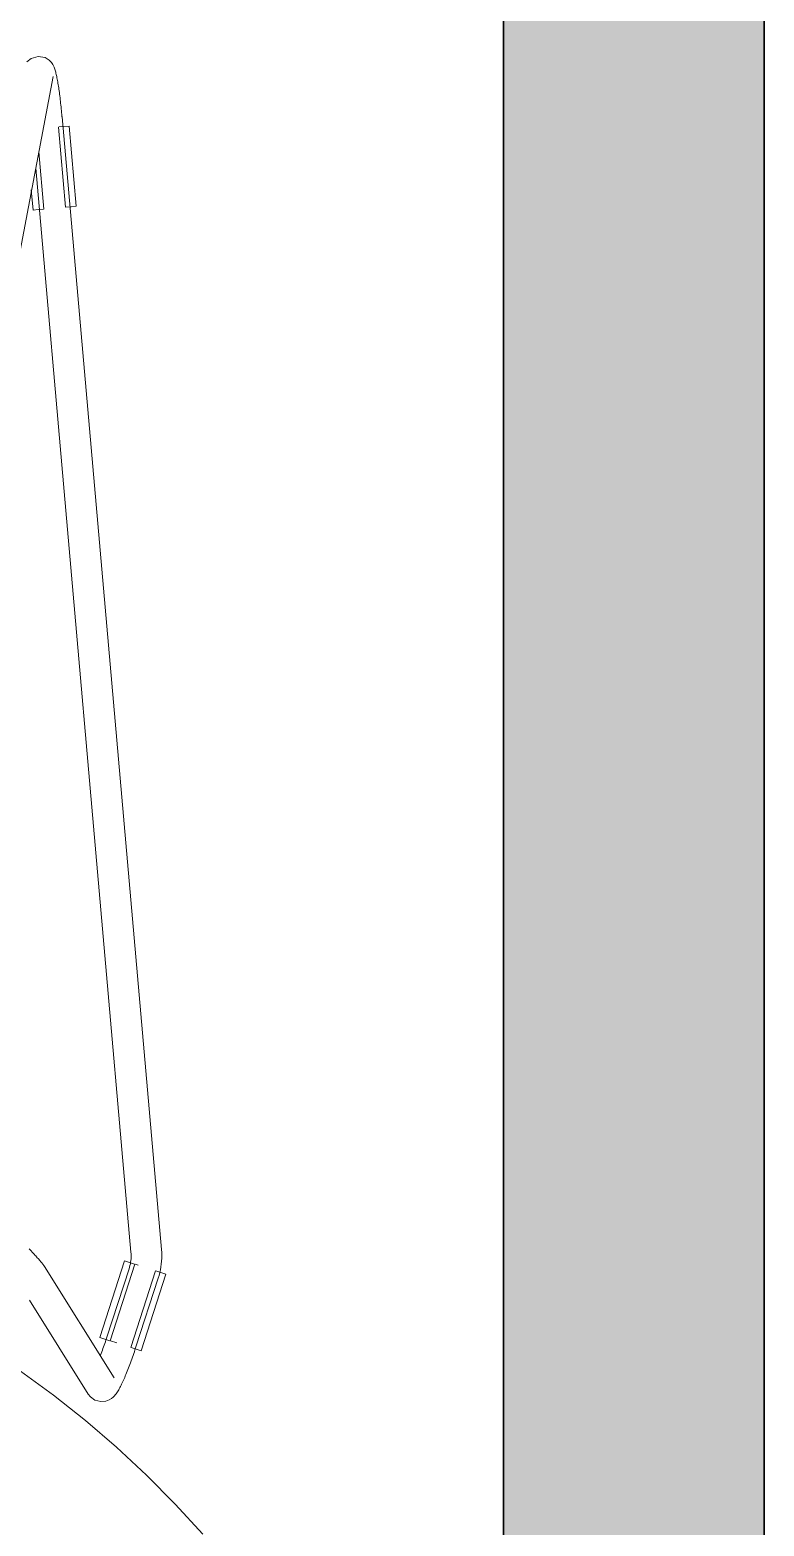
# Model space of a CAD drawing. Header units: millimetres. Extents: x 155927 to 326028, y -36033 to 97293.
# Drawn here: x 227939 to 228227, y 12572 to 13158 of the extents above; entities that cross this region are included whole.
import ezdxf

# ---------------------------------------------------------------- set-up
doc = ezdxf.new("R2010")
doc.units = ezdxf.units.MM
doc.header["$MEASUREMENT"] = 0
for name, color, linetype, lineweight in [('A-WALL-PATT', 7, 'CONTINUOUS', 9), ('I-FURN', 8, 'CONTINUOUS', 9), ('I-WALL', 7, 'CONTINUOUS', 9)]:
    doc.layers.add(name, color=color, linetype=linetype, lineweight=lineweight)

msp = doc.modelspace()

# ---------------------------------------------------------------- hatches: boundary and pattern name
at = {"layer": 'A-WALL-PATT'}
msp.add_hatch(color=256, dxfattribs=at).paths.add_polyline_path([(228124.83, 9369.61), (228226.83, 9369.61), (228226.83, 13505.61), (228124.83, 13505.61), (228124.83, 10128.06)], flags=0)

# ---------------------------------------------------------------- linework, layer by layer
at = {"layer": 'I-FURN'}
for p, q in [((227939.85, 13146.61), (227938.28, 13145.28)), ((227939.85, 13146.61), (227942.6, 13147.44)), ((227942.6, 13147.44), (227945.36, 13146.96)), ((227945.36, 13146.96), (227947.02, 13145.92)), ((227947.02, 13145.92), (227947.87, 13145.01)), ((227947.87, 13145.01), (227948.35, 13144.31)), ((227948.35, 13144.31), (227948.66, 13143.75)), ((227948.66, 13143.75), (227948.87, 13143.27)), ((227948.87, 13143.27), (227949.04, 13142.84)), ((227949.04, 13142.84), (227949.18, 13142.44)), ((227949.18, 13142.44), (227949.31, 13142.04)), ((227929.69, 13040.32), (227948.51, 13139.61)), ((227949.31, 13142.04), (227949.42, 13141.65)), ((227949.42, 13141.65), (227949.53, 13141.24)), ((227949.53, 13141.24), (227949.63, 13140.83)), ((227949.63, 13140.83), (227949.73, 13140.4)), ((227949.73, 13140.4), (227949.83, 13139.96)), ((227949.83, 13139.96), (227949.93, 13139.5)), ((227949.93, 13139.5), (227950.02, 13139.02)), ((227950.02, 13139.02), (227950.12, 13138.53)), ((227950.12, 13138.53), (227950.21, 13138.01)), ((227950.21, 13138.01), (227950.31, 13137.48)), ((227950.31, 13137.48), (227950.4, 13136.93)), ((227950.4, 13136.93), (227950.49, 13136.36)), ((227950.49, 13136.36), (227950.58, 13135.77)), ((227950.58, 13135.77), (227950.68, 13135.17)), ((227950.68, 13135.17), (227950.77, 13134.55)), ((227950.77, 13134.55), (227950.86, 13133.92)), ((227950.86, 13133.92), (227950.94, 13133.27)), ((227950.94, 13133.27), (227951.03, 13132.61)), ((227951.03, 13132.61), (227951.12, 13131.93)), ((227951.12, 13131.93), (227951.2, 13131.24)), ((227951.2, 13131.24), (227951.29, 13130.54)), ((227951.29, 13130.54), (227951.37, 13129.83)), ((227951.37, 13129.83), (227951.45, 13129.12)), ((227951.45, 13129.12), (227951.53, 13128.39)), ((227951.53, 13128.39), (227951.61, 13127.66)), ((227951.61, 13127.66), (227951.69, 13126.92)), ((227951.69, 13126.92), (227951.76, 13126.17)), ((227951.76, 13126.17), (227951.83, 13125.43)), ((227951.83, 13125.43), (227951.9, 13124.68)), ((227950.57, 13119.79), (227953.33, 13088.38)), ((227950.69, 13119.8), (227952.76, 13119.98)), ((227951.9, 13124.68), (227951.97, 13123.92)), ((227951.97, 13123.92), (227951.99, 13123.77)), ((227990.93, 12680.44), (227951.99, 13123.77)), ((227952.76, 13119.98), (227954.8, 13120.16)), ((227954.8, 13120.16), (227957.56, 13088.75)), ((227944.88, 13087.63), (227942.91, 13110.11)), ((227941.7, 13103.74), (227978.98, 12679.39)), ((227939.96, 13095.16), (227940.65, 13087.26)), ((227942.69, 13087.44), (227940.65, 13087.26)), ((227944.76, 13087.62), (227942.69, 13087.44)), ((227955.52, 13088.57), (227953.45, 13088.39)), ((227957.56, 13088.75), (227955.52, 13088.57)), ((227939.53, 12680.25), (227939.13, 12680.69)), ((227939.93, 12679.83), (227939.53, 12680.25)), ((227940.31, 12679.41), (227939.93, 12679.83)), ((227990.94, 12680.4), (227990.94, 12680.44)), ((227991.01, 12679.26), (227990.94, 12680.4)), ((227940.67, 12679.01), (227940.31, 12679.41)), ((227941.03, 12678.62), (227940.67, 12679.01)), ((227941.37, 12678.24), (227941.03, 12678.62)), ((227941.7, 12677.88), (227941.37, 12678.24)), ((227942.02, 12677.53), (227941.7, 12677.88)), ((227942.32, 12677.19), (227942.02, 12677.53)), ((227942.61, 12676.87), (227942.32, 12677.19)), ((227942.88, 12676.56), (227942.61, 12676.87)), ((227943.14, 12676.27), (227942.88, 12676.56)), ((227943.38, 12675.99), (227943.14, 12676.27)), ((227943.61, 12675.72), (227943.38, 12675.99)), ((227943.82, 12675.47), (227943.61, 12675.72)), ((227944.03, 12675.23), (227943.82, 12675.47)), ((227944.22, 12675), (227944.03, 12675.23)), ((227944.4, 12674.77), (227944.22, 12675)), ((227944.57, 12674.55), (227944.4, 12674.77)), ((227944.74, 12674.32), (227944.57, 12674.55)), ((227944.93, 12674.07), (227944.74, 12674.32)), ((227945.14, 12673.74), (227944.93, 12674.07)), ((227976.49, 12675.98), (227966.8, 12645.97)), ((227970.85, 12644.66), (227980.54, 12674.67)), ((227976.49, 12675.98), (227978.45, 12675.35)), ((227978.6, 12674.13), (227978.43, 12673.49)), ((227978.45, 12675.35), (227980.42, 12674.71)), ((227978.74, 12674.78), (227978.6, 12674.13)), ((227978.85, 12675.43), (227978.74, 12674.78)), ((227978.94, 12676.09), (227978.85, 12675.43)), ((227979, 12676.75), (227978.94, 12676.09)), ((227978.98, 12679.39), (227979.03, 12678.73)), ((227979.04, 12677.41), (227979, 12676.75)), ((227979.03, 12678.73), (227979.04, 12678.07)), ((227979.04, 12678.07), (227979.04, 12677.41)), ((227980.63, 12674.64), (227981.8, 12674.26)), ((227990.71, 12673.57), (227990.86, 12674.7)), ((227990.86, 12674.7), (227990.97, 12675.84)), ((227990.97, 12675.84), (227991.03, 12676.98)), ((227991.04, 12678.12), (227991.01, 12679.26)), ((227991.03, 12676.98), (227991.04, 12678.12)), ((227972.45, 12630.16), (227945.14, 12673.74)), ((227978.24, 12672.84), (227969.52, 12646.02)), ((227978.43, 12673.49), (227978.24, 12672.86)), ((227978.24, 12672.86), (227978.24, 12672.84)), ((227988.61, 12672.07), (227978.92, 12642.06)), ((227980.94, 12642.31), (227989.65, 12669.13)), ((227992.65, 12670.76), (227982.96, 12640.75)), ((227988.72, 12672.03), (227990.7, 12671.39)), ((227989.65, 12669.13), (227989.98, 12670.22)), ((227989.98, 12670.22), (227990.27, 12671.33)), ((227990.27, 12671.33), (227990.51, 12672.44)), ((227990.51, 12672.44), (227990.71, 12673.57)), ((227990.7, 12671.39), (227992.65, 12670.76)), ((227939.24, 12660.55), (227962.28, 12623.79)), ((227968.76, 12645.34), (227966.8, 12645.97)), ((227970.73, 12644.7), (227968.76, 12645.34)), ((227968.96, 12644.31), (227969.19, 12645)), ((227969.19, 12645), (227969.42, 12645.69)), ((227969.42, 12645.69), (227969.52, 12646.02)), ((227970.94, 12644.63), (227973.42, 12643.83)), ((227967.08, 12639.04), (227967.32, 12639.66)), ((227967.32, 12639.66), (227967.55, 12640.3)), ((227967.55, 12640.3), (227967.79, 12640.95)), ((227967.79, 12640.95), (227968.02, 12641.6)), ((227968.02, 12641.6), (227968.26, 12642.27)), ((227968.26, 12642.27), (227968.49, 12642.94)), ((227968.49, 12642.94), (227968.73, 12643.62)), ((227968.73, 12643.62), (227968.96, 12644.31)), ((227981.01, 12641.38), (227979.03, 12642.02)), ((227979.54, 12638.19), (227979.8, 12638.92)), ((227979.8, 12638.92), (227980.05, 12639.64)), ((227980.05, 12639.64), (227980.3, 12640.38)), ((227980.3, 12640.38), (227980.54, 12641.11)), ((227980.54, 12641.11), (227980.79, 12641.85)), ((227980.79, 12641.85), (227980.94, 12642.31)), ((227982.96, 12640.75), (227981.01, 12641.38)), ((227977.51, 12632.75), (227977.76, 12633.39)), ((227977.76, 12633.39), (227978.02, 12634.04)), ((227978.02, 12634.04), (227978.27, 12634.71)), ((227978.27, 12634.71), (227978.53, 12635.38)), ((227978.53, 12635.38), (227978.78, 12636.07)), ((227978.78, 12636.07), (227979.04, 12636.77)), ((227979.04, 12636.77), (227979.29, 12637.48)), ((227979.29, 12637.48), (227979.54, 12638.19)), ((227948.71, 12623.4), (227935.79, 12632.83)), ((227974.87, 12626.77), (227975.1, 12627.23)), ((227975.1, 12627.23), (227975.33, 12627.7)), ((227975.33, 12627.7), (227975.57, 12628.19)), ((227975.57, 12628.19), (227975.8, 12628.7)), ((227975.8, 12628.7), (227976.04, 12629.23)), ((227976.04, 12629.23), (227976.28, 12629.77)), ((227976.28, 12629.77), (227976.52, 12630.34)), ((227976.52, 12630.34), (227976.77, 12630.92)), ((227976.77, 12630.92), (227977.01, 12631.51)), ((227977.01, 12631.51), (227977.26, 12632.12)), ((227977.26, 12632.12), (227977.51, 12632.75)), ((227961.24, 12613.45), (227948.71, 12623.4)), ((227963.17, 12622.66), (227962.28, 12623.79)), ((227963.17, 12622.66), (227964.9, 12621.44)), ((227964.9, 12621.44), (227967.13, 12620.85)), ((227969.1, 12621.03), (227970.48, 12621.55)), ((227970.48, 12621.55), (227971.4, 12622.11)), ((227971.4, 12622.11), (227972.03, 12622.63)), ((227972.03, 12622.63), (227972.49, 12623.1)), ((227972.49, 12623.1), (227972.86, 12623.52)), ((227972.86, 12623.52), (227973.17, 12623.93)), ((227973.17, 12623.93), (227973.45, 12624.32)), ((227973.45, 12624.32), (227973.71, 12624.7)), ((227973.71, 12624.7), (227973.95, 12625.1)), ((227973.95, 12625.1), (227974.18, 12625.5)), ((227974.18, 12625.5), (227974.41, 12625.91)), ((227974.41, 12625.91), (227974.64, 12626.33)), ((227974.64, 12626.33), (227974.87, 12626.77)), ((227967.13, 12620.85), (227969.1, 12621.03)), ((227973.37, 12603.01), (227961.24, 12613.45)), ((227985.07, 12592.1), (227973.37, 12603.01)), ((227996.32, 12580.73), (227985.07, 12592.1)), ((228007.11, 12568.91), (227996.32, 12580.73))]:
    msp.add_line(p, q, dxfattribs=at)
at = {"layer": 'I-WALL', "lineweight": 30}
for p, q in [((228124.83, 13505.61), (228124.83, 9369.61)), ((228226.83, 9369.61), (228226.83, 13505.61))]:
    msp.add_line(p, q, dxfattribs=at)

doc.saveas('drawing.dxf')
